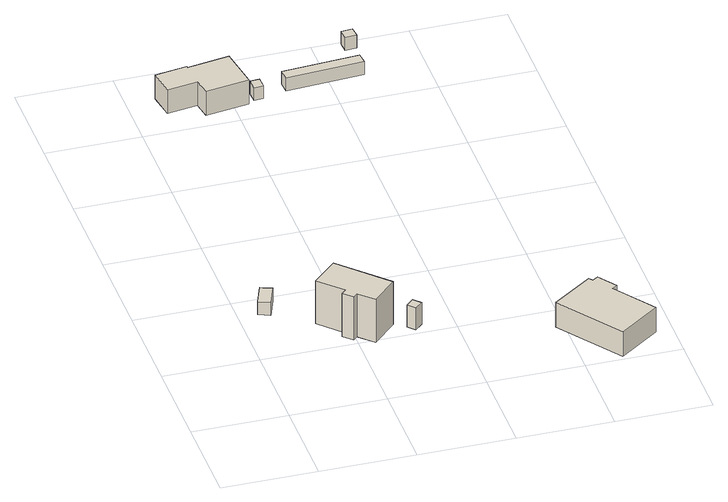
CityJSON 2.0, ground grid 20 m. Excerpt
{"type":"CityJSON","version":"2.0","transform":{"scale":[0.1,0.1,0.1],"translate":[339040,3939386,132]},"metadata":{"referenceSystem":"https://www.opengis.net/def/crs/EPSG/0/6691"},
"CityObjects":{
"building1":{"type":"Building","attributes":{"BuildingIDAttribute.prefecture":"14","BuildingIDAttribute.city":"14151","BuildingDetailAttribute.surveyYear":2015,"BuildingLandSlideRiskAttribute.description":"1","BuildingLandSlideRiskAttribute.areaType":"1"},"geometry":[{"type":"Solid","lod":"1","boundaries":[[[[0,1,2,3]],[[2,4,5,3]],[[1,6,4,2]],[[0,7,6,1]],[[3,5,7,0]],[[4,6,7,5]]]]}]},
"building2":{"type":"Building","attributes":{"usage":"411","measuredHeight":11.2,"storeysAboveGround":1,"BuildingIDAttribute.prefecture":"14","BuildingIDAttribute.city":"14151","BuildingDetailAttribute.totalFloorArea":82.18,"BuildingDetailAttribute.buildingFootprintArea":82.18,"BuildingDetailAttribute.buildingStructureType":"601","BuildingDetailAttribute.buildingStructureOrgType":"1","BuildingDetailAttribute.orgUsage":"10","BuildingDetailAttribute.surveyYear":2015,"BuildingLandSlideRiskAttribute.description":"1","BuildingLandSlideRiskAttribute.areaType":"1"},"geometry":[{"type":"Solid","lod":"1","boundaries":[[[[8,9,10,11,12,13,14,15]],[[14,16,17,15]],[[13,18,16,14]],[[12,19,18,13]],[[11,20,19,12]],[[10,21,20,11]],[[9,22,21,10]],[[8,23,22,9]],[[15,17,23,8]],[[16,18,19,20,21,22,23,17]]]]}]},
"building3":{"type":"Building","attributes":{"measuredHeight":5.5,"BuildingIDAttribute.prefecture":"14","BuildingIDAttribute.city":"14151","BuildingDetailAttribute.surveyYear":2015},"geometry":[{"type":"Solid","lod":"1","boundaries":[[[[24,25,26,27]],[[26,28,29,27]],[[25,30,28,26]],[[24,31,30,25]],[[27,29,31,24]],[[28,30,31,29]]]]}]},
"building4":{"type":"Building","attributes":{"measuredHeight":7.2,"BuildingIDAttribute.prefecture":"14","BuildingIDAttribute.city":"14151","BuildingDetailAttribute.surveyYear":2015,"BuildingLandSlideRiskAttribute.description":"1","BuildingLandSlideRiskAttribute.areaType":"1"},"geometry":[{"type":"Solid","lod":"1","boundaries":[[[[32,33,34,35,36,37,38,39]],[[38,40,41,39]],[[37,42,40,38]],[[36,43,42,37]],[[35,44,43,36]],[[34,45,44,35]],[[33,46,45,34]],[[32,47,46,33]],[[39,41,47,32]],[[40,42,43,44,45,46,47,41]]]]}]},
"building5":{"type":"Building","attributes":{"BuildingIDAttribute.prefecture":"14","BuildingIDAttribute.city":"14151","BuildingDetailAttribute.surveyYear":2015,"BuildingLandSlideRiskAttribute.description":"1","BuildingLandSlideRiskAttribute.areaType":"1"},"geometry":[{"type":"Solid","lod":"1","boundaries":[[[[48,49,50,51]],[[50,52,53,51]],[[49,54,52,50]],[[48,55,54,49]],[[51,53,55,48]],[[52,54,55,53]]]]}]},
"building6":{"type":"Building","attributes":{"usage":"422","measuredHeight":6.8,"storeysAboveGround":1,"BuildingIDAttribute.prefecture":"14","BuildingIDAttribute.city":"14151","BuildingDetailAttribute.totalFloorArea":147.28,"BuildingDetailAttribute.buildingFootprintArea":147.28,"BuildingDetailAttribute.buildingStructureType":"601","BuildingDetailAttribute.buildingStructureOrgType":"1","BuildingDetailAttribute.orgUsage":"138","BuildingDetailAttribute.surveyYear":2015},"geometry":[{"type":"Solid","lod":"1","boundaries":[[[[56,57,58,59,60,61,62,63]],[[62,64,65,63]],[[61,66,64,62]],[[60,67,66,61]],[[59,68,67,60]],[[58,69,68,59]],[[57,70,69,58]],[[56,71,70,57]],[[63,65,71,56]],[[64,66,67,68,69,70,71,65]]]]}]},
"building7":{"type":"Building","attributes":{"BuildingIDAttribute.prefecture":"14","BuildingIDAttribute.city":"14151","BuildingDetailAttribute.surveyYear":2015,"BuildingLandSlideRiskAttribute.description":"1","BuildingLandSlideRiskAttribute.areaType":"1"},"geometry":[{"type":"Solid","lod":"1","boundaries":[[[[72,73,74,75]],[[74,76,77,75]],[[73,78,76,74]],[[72,79,78,73]],[[75,77,79,72]],[[76,78,79,77]]]]}]},
"building8":{"type":"Building","attributes":{"BuildingIDAttribute.prefecture":"14","BuildingIDAttribute.city":"14151","BuildingDetailAttribute.surveyYear":2015,"BuildingLandSlideRiskAttribute.description":"1","BuildingLandSlideRiskAttribute.areaType":"1"},"geometry":[{"type":"Solid","lod":"1","boundaries":[[[[80,81,82,83]],[[82,84,85,83]],[[81,86,84,82]],[[80,87,86,81]],[[83,85,87,80]],[[84,86,87,85]]]]}]}
},
"vertices":[
[6,240,83],[24,286,83],[49,277,83],[31,230,83],[49,277,113],[31,230,113],[24,286,113],[6,240,113],
[213,129,50],[184,158,50],[175,149,50],[156,167,50],[166,177,50],[119,224,50],[170,273,50],[263,178,50],[170,273,151],[263,178,151],[119,224,151],[166,177,151],[156,167,151],[175,149,151],[184,158,151],[213,129,151],
[298,140,56],[284,155,56],[300,170,56],[314,155,56],[300,170,107],[314,155,107],[284,155,107],[298,140,107],
[230,1049,4],[138,1035,4],[132,1072,4],[68,1062,4],[60,1118,4],[128,1129,4],[128,1125,4],[216,1139,4],[128,1125,60],[216,1139,60],[128,1129,60],[60,1118,60],[68,1062,60],[132,1072,60],[138,1035,60],[230,1049,60],
[256,1037,19],[236,1036,19],[235,1061,19],[255,1062,19],[235,1061,49],[255,1062,49],[236,1036,49],[256,1037,49],
[677,6,7],[581,140,7],[666,201,7],[672,193,7],[684,201,7],[712,162,7],[701,155,7],[763,68,7],[701,155,65],[763,68,65],[712,162,65],[684,201,65],[672,193,65],[666,201,65],[581,140,65],[677,6,65],
[306,1053,17],[304,1078,17],[466,1089,17],[468,1064,17],[466,1089,47],[468,1064,47],[304,1078,47],[306,1053,47],
[456,1154,17],[454,1177,17],[478,1179,17],[480,1156,17],[478,1179,47],[480,1156,47],[454,1177,47],[456,1154,47]
]}
